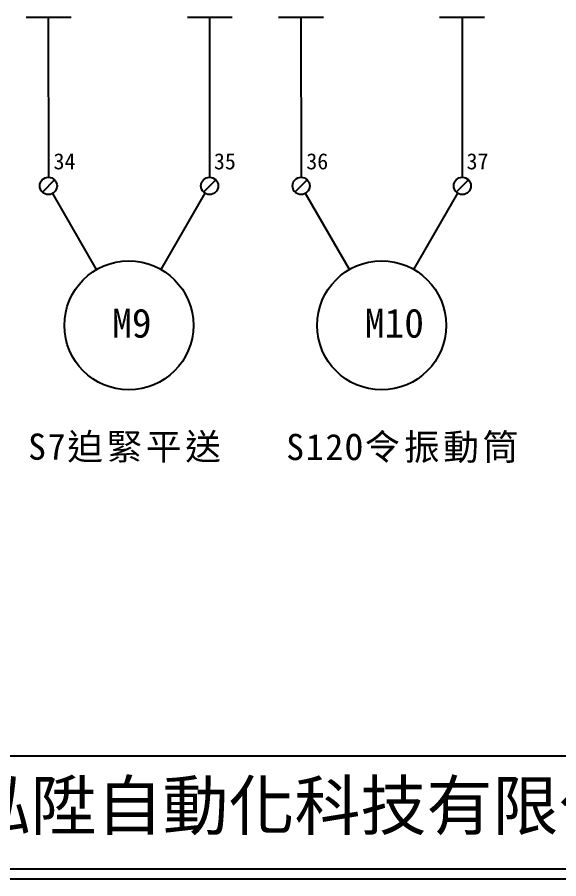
# Model space of a CAD drawing. Extents: x 10 to 297, y 3 to 207.
# Drawn here: x 55.1 to 122.3, y 3 to 109.9 of the extents above; entities that cross this region are included whole.
import ezdxf

# ---------------------------------------------------------------- set-up
doc = ezdxf.new("R2010")
doc.units = 0
doc.layers.get('0').update_dxf_attribs({"linetype": 'CONTINUOUS'})
doc.layers.add('圖框層', color=7, linetype='CONTINUOUS')
doc.layers.add('標尺寸層', color=3, linetype='CONTINUOUS')
doc.styles.add('STSL', font='kaiu.ttf')
doc.styles.add('標楷體', font='kaiu.ttf')

msp = doc.modelspace()

# ---------------------------------------------------------------- linework, layer by layer
for p, q in [((58.97, 109.86), (58.98, 90.01)), ((78.97, 109.86), (78.98, 90.01)), ((90.32, 109.86), (90.33, 90.01)), ((110.32, 109.86), (110.33, 90.01)), ((59.74, 89.7), (58.23, 88.18)), ((79.74, 89.7), (78.23, 88.18)), ((91.1, 89.7), (89.58, 88.18)), ((111.1, 89.7), (109.58, 88.18)), ((64.97, 78.57), (59.52, 88.01)), ((72.97, 78.57), (78.43, 88.02)), ((96.33, 78.57), (90.88, 88.01)), ((104.33, 78.57), (109.79, 88.02))]:
    msp.add_line(p, q)
for centre, radius in [((58.98, 88.94), 1.07), ((78.98, 88.94), 1.07), ((90.34, 88.94), 1.07), ((110.34, 88.94), 1.07), ((68.97, 71.64), 8), ((100.33, 71.64), 8)]:
    msp.add_circle(centre, radius)
at = {"layer": '圖框層', "color": 7}
for p, q in [((11.25, 18.25), (295.75, 18.25)), ((11.25, 4.25), (295.75, 4.25)), ((10, 3), (297, 3))]:
    msp.add_line(p, q, dxfattribs=at)
at = {"layer": '標尺寸層', "color": 7}
for p, q in [((56.24, 109.86), (61.8, 109.86)), ((76.24, 109.86), (81.8, 109.86)), ((87.53, 109.86), (93.1, 109.86)), ((107.53, 109.86), (113.1, 109.86))]:
    msp.add_line(p, q, dxfattribs=at)

# ---------------------------------------------------------------- texts
at = {"color": 0, "char_height": 3.25, "width": 29.841, "attachment_point": 2, "style": '標楷體'}
for s, insert in [('{\\T1.1;\\PS7迫緊平送}', (68.65, 63.64)), ('{\\T1.1;S12O令振動筒}', (103.11, 58.18))]:
    msp.add_mtext(s, dxfattribs=dict(at, insert=insert))
at = {"layer": '圖框層', "color": 4, "style": 'STSL'}
for s, height, p in [('34', 2, (59.62, 90.99)), ('35', 2, (79.52, 90.99)), ('36', 2, (90.98, 90.99)), ('37', 2, (110.87, 90.99)), ('M9', 3.6, (66.89, 70.12)), ('M10', 3.6, (98.24, 70.12)), ('泓陞自動化科技有限公司', 6, (48.6, 9.08))]:
    msp.add_text(s, height=height, dxfattribs=at).set_placement(p)

doc.saveas('drawing.dxf')
